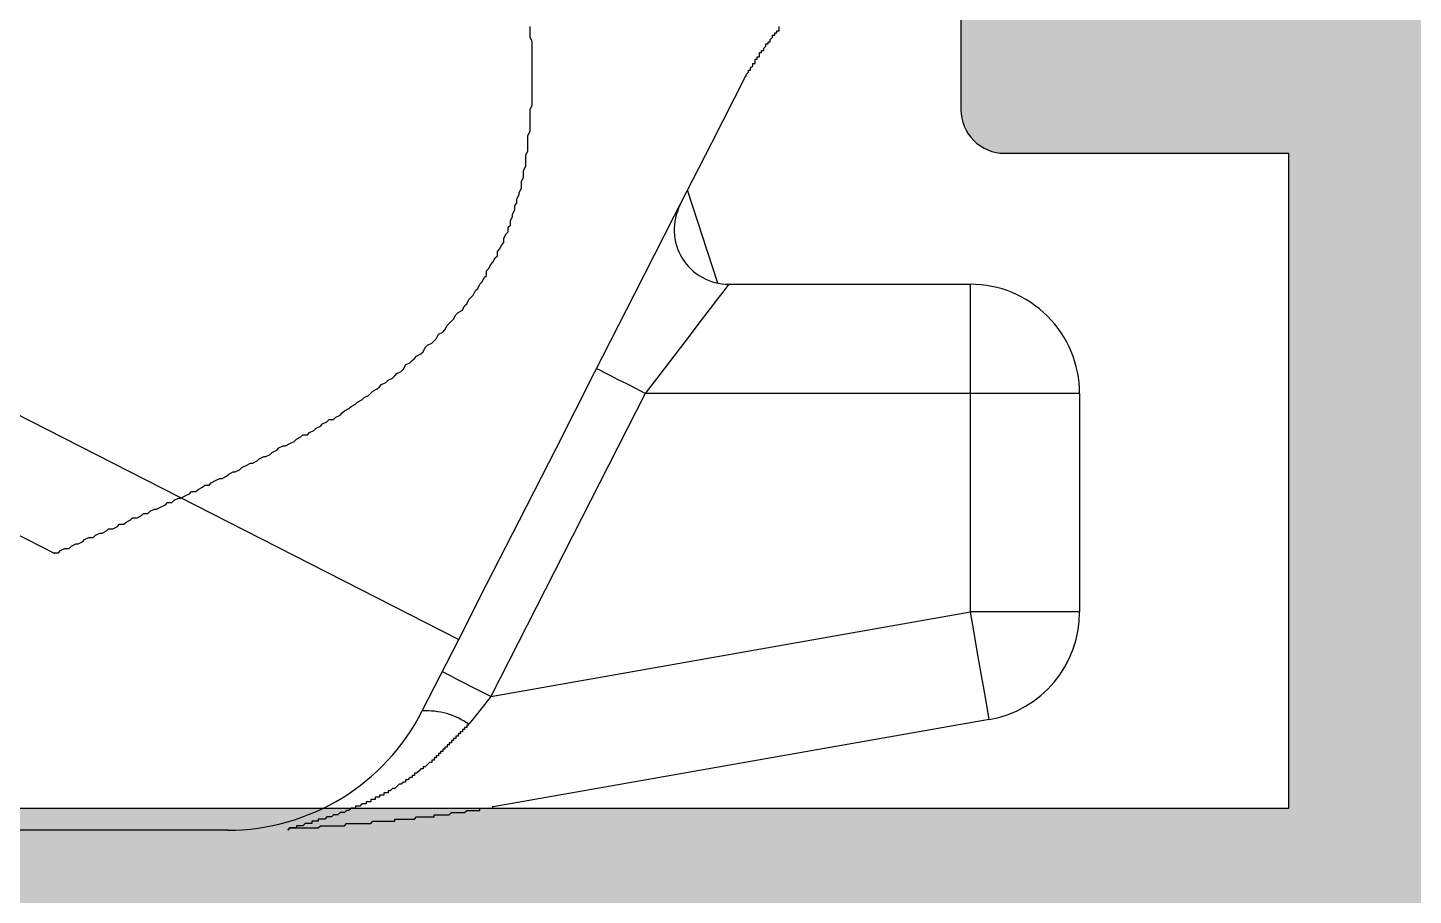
# Model space of a CAD drawing. Header units: millimetres. Extents: x -624 to 1947, y 11274 to 11571.
# Drawn here: x 1147.66 to 1154, y 11430.21 to 11434.19 of the extents above; entities that cross this region are included whole.
import ezdxf

# ---------------------------------------------------------------- set-up
doc = ezdxf.new("R2010")
doc.units = ezdxf.units.MM
doc.layers.add('AKSESUAR', color=7, linetype='Continuous')

# ---------------------------------------------------------------- blocks, each defined once
blk = doc.blocks.new('FGHDFHGFD')
at = {"color": 7, "linetype": 'Continuous'}
for p, q in [((5426.0593, 1209.3311), (5430.5232, 1207.0566)), ((5427.6268, 1209.0814), (5432.3732, 1206.663)), ((5433.5599, 1208.2944), (5433.4215, 1208.7204)), ((5433.6098, 1208.2893), (5434.7161, 1208.2893)), ((5434.7161, 1207.7893), (5434.7161, 1208.2893)), ((5433.2276, 1207.7893), (5432.5205, 1206.4015)), ((5434.7161, 1207.7893), (5433.2276, 1207.7893)), ((5434.7161, 1206.7887), (5434.7161, 1207.7893)), ((5435.2161, 1207.7893), (5434.7161, 1207.7893)), ((5435.2161, 1207.7893), (5435.2161, 1206.7887)), ((5432.5205, 1206.4015), (5434.7161, 1206.7887)), ((5435.2161, 1206.7887), (5434.7161, 1206.7887)), ((5432.2062, 1206.3353), (5432.3732, 1206.663)), ((5434.8029, 1206.2963), (5432.5311, 1205.8957)), ((5431.3152, 1205.7893), (5411.4661, 1205.7893))]:
    blk.add_line(p, q, dxfattribs=at)
at = {"color": 7, "linetype": 'Continuous', "flags": 128}
for points in [[(5432.3732, 1206.663), (5432.5009, 1206.9138), (5432.6513, 1207.2089), (5432.8188, 1207.5376), (5432.9972, 1207.8877), (5433.1799, 1208.2464), (5433.3603, 1208.6005), (5433.5318, 1208.9369), (5433.6879, 1209.2433)], [(5433.6098, 1208.2893), (5433.604, 1208.2817), (5433.5867, 1208.2592), (5433.5586, 1208.2223), (5433.5204, 1208.1723), (5433.4733, 1208.1107), (5433.4187, 1208.0393), (5433.3583, 1207.9603), (5433.294, 1207.8761), (5433.2276, 1207.7893)], [(5433.2276, 1207.7893), (5433.1842, 1207.8115), (5433.1424, 1207.8327), (5433.1039, 1207.8524), (5433.0701, 1207.8696), (5433.0424, 1207.8837), (5433.0218, 1207.8942), (5433.0092, 1207.9006), (5433.0049, 1207.9028)], [(5434.8029, 1206.2963), (5434.8013, 1206.3057), (5434.7963, 1206.3337), (5434.7883, 1206.3792), (5434.7775, 1206.4405), (5434.7643, 1206.5151), (5434.7493, 1206.6002), (5434.733, 1206.6926), (5434.7161, 1206.7887)], [(5432.5205, 1206.4015), (5432.477, 1206.4237), (5432.4352, 1206.4449), (5432.3967, 1206.4646), (5432.363, 1206.4817), (5432.3353, 1206.4959), (5432.3147, 1206.5064), (5432.302, 1206.5128), (5432.2977, 1206.515)], [(5432.5205, 1206.4015), (5432.4866, 1206.3589), (5432.453, 1206.3166), (5432.4196, 1206.2747)]]:
    blk.add_lwpolyline(points, dxfattribs=at)
at = {"color": 7}
for points in [[(5430.52, 1207.06, 0), (5430.54, 1207.06, 0), (5430.55, 1207.07, 0), (5430.57, 1207.08, 0), (5430.59, 1207.08, 0), (5430.6, 1207.09, 0), (5430.62, 1207.1, 0), (5430.63, 1207.1, 0), (5430.65, 1207.11, 0), (5430.66, 1207.12, 0), (5430.68, 1207.13, 0), (5430.7, 1207.13, 0), (5430.71, 1207.14, 0), (5430.73, 1207.15, 0), (5430.74, 1207.15, 0), (5430.76, 1207.16, 0), (5430.77, 1207.17, 0), (5430.79, 1207.17, 0), (5430.81, 1207.18, 0), (5430.82, 1207.19, 0), (5430.84, 1207.19, 0), (5430.85, 1207.2, 0), (5430.87, 1207.21, 0), (5430.88, 1207.22, 0), (5430.9, 1207.22, 0), (5430.92, 1207.23, 0), (5430.93, 1207.24, 0), (5430.95, 1207.24, 0), (5430.96, 1207.25, 0), (5430.98, 1207.26, 0), (5430.99, 1207.26, 0), (5431.01, 1207.27, 0), (5431.03, 1207.28, 0), (5431.04, 1207.29, 0), (5431.06, 1207.29, 0), (5431.07, 1207.3, 0), (5431.09, 1207.31, 0), (5431.1, 1207.31, 0), (5431.12, 1207.32, 0), (5431.14, 1207.33, 0), (5431.15, 1207.34, 0), (5431.17, 1207.34, 0), (5431.18, 1207.35, 0), (5431.2, 1207.36, 0), (5431.21, 1207.37, 0), (5431.23, 1207.37, 0), (5431.24, 1207.38, 0), (5431.26, 1207.39, 0), (5431.28, 1207.4, 0), (5431.29, 1207.4, 0), (5431.31, 1207.41, 0), (5431.32, 1207.42, 0), (5431.34, 1207.43, 0), (5431.35, 1207.43, 0), (5431.37, 1207.44, 0), (5431.38, 1207.45, 0), (5431.4, 1207.46, 0), (5431.42, 1207.47, 0), (5431.43, 1207.47, 0), (5431.45, 1207.48, 0), (5431.46, 1207.49, 0), (5431.48, 1207.5, 0), (5431.49, 1207.5, 0), (5431.51, 1207.51, 0), (5431.52, 1207.52, 0), (5431.54, 1207.53, 0), (5431.55, 1207.54, 0), (5431.57, 1207.55, 0), (5431.58, 1207.55, 0), (5431.6, 1207.56, 0), (5431.62, 1207.57, 0), (5431.63, 1207.58, 0), (5431.65, 1207.59, 0), (5431.66, 1207.6, 0), (5431.68, 1207.6, 0), (5431.69, 1207.61, 0), (5431.71, 1207.62, 0), (5431.72, 1207.63, 0), (5431.74, 1207.64, 0), (5431.75, 1207.65, 0), (5431.77, 1207.66, 0), (5431.78, 1207.67, 0), (5431.8, 1207.67, 0), (5431.81, 1207.68, 0), (5431.83, 1207.69, 0), (5431.84, 1207.7, 0), (5431.85, 1207.71, 0), (5431.87, 1207.72, 0), (5431.88, 1207.73, 0), (5431.9, 1207.74, 0), (5431.91, 1207.75, 0), (5431.93, 1207.76, 0), (5431.94, 1207.77, 0), (5431.96, 1207.78, 0), (5431.97, 1207.79, 0), (5431.98, 1207.8, 0), (5432, 1207.81, 0), (5432.01, 1207.82, 0), (5432.02, 1207.83, 0), (5432.04, 1207.84, 0), (5432.05, 1207.85, 0), (5432.07, 1207.86, 0), (5432.08, 1207.87, 0), (5432.09, 1207.88, 0), (5432.11, 1207.89, 0), (5432.12, 1207.9, 0), (5432.13, 1207.92, 0), (5432.15, 1207.93, 0), (5432.16, 1207.94, 0), (5432.17, 1207.95, 0), (5432.18, 1207.96, 0), (5432.2, 1207.97, 0), (5432.21, 1207.98, 0), (5432.22, 1208, 0), (5432.23, 1208.01, 0), (5432.25, 1208.02, 0), (5432.26, 1208.03, 0), (5432.27, 1208.04, 0), (5432.28, 1208.06, 0), (5432.3, 1208.07, 0), (5432.31, 1208.08, 0), (5432.32, 1208.1, 0), (5432.33, 1208.11, 0), (5432.34, 1208.12, 0), (5432.35, 1208.13, 0), (5432.36, 1208.15, 0), (5432.37, 1208.16, 0), (5432.39, 1208.17, 0), (5432.4, 1208.19, 0), (5432.41, 1208.2, 0), (5432.42, 1208.22, 0), (5432.43, 1208.23, 0), (5432.44, 1208.24, 0), (5432.45, 1208.26, 0), (5432.46, 1208.27, 0), (5432.47, 1208.29, 0), (5432.48, 1208.3, 0), (5432.49, 1208.32, 0), (5432.5, 1208.33, 0), (5432.5, 1208.35, 0), (5432.51, 1208.36, 0), (5432.52, 1208.38, 0), (5432.53, 1208.39, 0), (5432.54, 1208.41, 0), (5432.55, 1208.42, 0), (5432.55, 1208.44, 0), (5432.56, 1208.45, 0), (5432.57, 1208.47, 0), (5432.58, 1208.48, 0), (5432.58, 1208.5, 0), (5432.59, 1208.52, 0), (5432.6, 1208.53, 0), (5432.6, 1208.55, 0), (5432.61, 1208.56, 0), (5432.61, 1208.58, 0), (5432.62, 1208.6, 0), (5432.62, 1208.61, 0), (5432.63, 1208.63, 0), (5432.63, 1208.65, 0), (5432.64, 1208.66, 0), (5432.64, 1208.68, 0), (5432.65, 1208.7, 0), (5432.65, 1208.71, 0), (5432.66, 1208.73, 0), (5432.66, 1208.75, 0), (5432.66, 1208.76, 0), (5432.67, 1208.78, 0), (5432.67, 1208.8, 0), (5432.67, 1208.81, 0), (5432.68, 1208.83, 0), (5432.68, 1208.85, 0), (5432.68, 1208.86, 0), (5432.68, 1208.88, 0), (5432.69, 1208.9, 0), (5432.69, 1208.92, 0), (5432.69, 1208.93, 0), (5432.69, 1208.95, 0), (5432.69, 1208.97, 0), (5432.7, 1208.99, 0), (5432.7, 1209, 0), (5432.7, 1209.02, 0), (5432.7, 1209.04, 0), (5432.7, 1209.05, 0), (5432.7, 1209.07, 0), (5432.7, 1209.09, 0), (5432.71, 1209.11, 0), (5432.71, 1209.12, 0), (5432.71, 1209.14, 0), (5432.71, 1209.16, 0), (5432.71, 1209.18, 0), (5432.71, 1209.19, 0), (5432.71, 1209.21, 0), (5432.71, 1209.23, 0), (5432.71, 1209.24, 0), (5432.71, 1209.26, 0), (5432.71, 1209.28, 0), (5432.71, 1209.3, 0), (5432.71, 1209.31, 0), (5432.71, 1209.33, 0), (5432.71, 1209.35, 0), (5432.71, 1209.36, 0), (5432.71, 1209.38, 0), (5432.71, 1209.4, 0), (5432.7, 1209.42, 0), (5432.7, 1209.43, 0), (5432.7, 1209.45, 0), (5432.7, 1209.47, 0)], [(5433.69, 1209.24, 0), (5433.69, 1209.25, 0), (5433.69, 1209.25, 0), (5433.69, 1209.25, 0), (5433.69, 1209.25, 0), (5433.69, 1209.25, 0), (5433.7, 1209.26, 0), (5433.7, 1209.26, 0), (5433.7, 1209.26, 0), (5433.7, 1209.26, 0), (5433.7, 1209.26, 0), (5433.7, 1209.27, 0), (5433.7, 1209.27, 0), (5433.7, 1209.27, 0), (5433.71, 1209.27, 0), (5433.71, 1209.27, 0), (5433.71, 1209.28, 0), (5433.71, 1209.28, 0), (5433.71, 1209.28, 0), (5433.71, 1209.28, 0), (5433.71, 1209.28, 0), (5433.72, 1209.29, 0), (5433.72, 1209.29, 0), (5433.72, 1209.29, 0), (5433.72, 1209.29, 0), (5433.72, 1209.29, 0), (5433.72, 1209.3, 0), (5433.72, 1209.3, 0), (5433.72, 1209.3, 0), (5433.73, 1209.3, 0), (5433.73, 1209.3, 0), (5433.73, 1209.31, 0), (5433.73, 1209.31, 0), (5433.73, 1209.31, 0), (5433.73, 1209.31, 0), (5433.73, 1209.32, 0), (5433.74, 1209.32, 0), (5433.74, 1209.32, 0), (5433.74, 1209.32, 0), (5433.74, 1209.32, 0), (5433.74, 1209.33, 0), (5433.74, 1209.33, 0), (5433.74, 1209.33, 0), (5433.74, 1209.33, 0), (5433.75, 1209.33, 0), (5433.75, 1209.34, 0), (5433.75, 1209.34, 0), (5433.75, 1209.34, 0), (5433.75, 1209.34, 0), (5433.75, 1209.34, 0), (5433.75, 1209.35, 0), (5433.76, 1209.35, 0), (5433.76, 1209.35, 0), (5433.76, 1209.35, 0), (5433.76, 1209.35, 0), (5433.76, 1209.36, 0), (5433.76, 1209.36, 0), (5433.76, 1209.36, 0), (5433.77, 1209.36, 0), (5433.77, 1209.36, 0), (5433.77, 1209.37, 0), (5433.77, 1209.37, 0), (5433.77, 1209.37, 0), (5433.77, 1209.37, 0), (5433.77, 1209.37, 0), (5433.78, 1209.38, 0), (5433.78, 1209.38, 0), (5433.78, 1209.38, 0), (5433.78, 1209.38, 0), (5433.78, 1209.38, 0), (5433.78, 1209.39, 0), (5433.78, 1209.39, 0), (5433.78, 1209.39, 0), (5433.79, 1209.39, 0), (5433.79, 1209.39, 0), (5433.79, 1209.4, 0), (5433.79, 1209.4, 0), (5433.79, 1209.4, 0), (5433.79, 1209.4, 0), (5433.79, 1209.4, 0), (5433.8, 1209.4, 0), (5433.8, 1209.41, 0), (5433.8, 1209.41, 0), (5433.8, 1209.41, 0), (5433.8, 1209.41, 0), (5433.8, 1209.41, 0), (5433.81, 1209.42, 0), (5433.81, 1209.42, 0), (5433.81, 1209.42, 0), (5433.81, 1209.42, 0), (5433.81, 1209.42, 0), (5433.81, 1209.43, 0), (5433.81, 1209.43, 0), (5433.82, 1209.43, 0), (5433.82, 1209.43, 0), (5433.82, 1209.43, 0), (5433.82, 1209.44, 0), (5433.82, 1209.44, 0), (5433.82, 1209.44, 0), (5433.82, 1209.44, 0), (5433.83, 1209.44, 0), (5433.83, 1209.44, 0), (5433.83, 1209.45, 0), (5433.83, 1209.45, 0), (5433.83, 1209.45, 0), (5433.83, 1209.45, 0), (5433.84, 1209.45, 0), (5433.84, 1209.46, 0), (5433.84, 1209.46, 0), (5433.84, 1209.46, 0), (5433.84, 1209.46, 0), (5433.84, 1209.46, 0), (5433.84, 1209.47, 0)], [(5432.42, 1206.27, 0), (5432.42, 1206.27, 0), (5432.41, 1206.27, 0), (5432.41, 1206.26, 0), (5432.41, 1206.26, 0), (5432.4, 1206.26, 0), (5432.4, 1206.25, 0), (5432.39, 1206.25, 0), (5432.39, 1206.25, 0), (5432.39, 1206.24, 0), (5432.38, 1206.24, 0), (5432.38, 1206.23, 0), (5432.38, 1206.23, 0), (5432.37, 1206.23, 0), (5432.37, 1206.22, 0), (5432.37, 1206.22, 0), (5432.36, 1206.22, 0), (5432.36, 1206.21, 0), (5432.36, 1206.21, 0), (5432.35, 1206.21, 0), (5432.35, 1206.2, 0), (5432.34, 1206.2, 0), (5432.34, 1206.19, 0), (5432.34, 1206.19, 0), (5432.33, 1206.19, 0), (5432.33, 1206.18, 0), (5432.33, 1206.18, 0), (5432.32, 1206.18, 0), (5432.32, 1206.17, 0), (5432.32, 1206.17, 0), (5432.31, 1206.17, 0), (5432.31, 1206.16, 0), (5432.3, 1206.16, 0), (5432.3, 1206.16, 0), (5432.3, 1206.15, 0), (5432.29, 1206.15, 0), (5432.29, 1206.14, 0), (5432.29, 1206.14, 0), (5432.28, 1206.14, 0), (5432.28, 1206.13, 0), (5432.28, 1206.13, 0), (5432.27, 1206.13, 0), (5432.27, 1206.12, 0), (5432.26, 1206.12, 0), (5432.26, 1206.12, 0), (5432.26, 1206.11, 0), (5432.25, 1206.11, 0), (5432.25, 1206.11, 0), (5432.25, 1206.1, 0), (5432.24, 1206.1, 0), (5432.24, 1206.1, 0), (5432.23, 1206.09, 0), (5432.23, 1206.09, 0), (5432.23, 1206.09, 0), (5432.22, 1206.08, 0), (5432.22, 1206.08, 0), (5432.21, 1206.08, 0), (5432.21, 1206.07, 0), (5432.21, 1206.07, 0), (5432.2, 1206.07, 0), (5432.2, 1206.07, 0), (5432.19, 1206.06, 0), (5432.19, 1206.06, 0), (5432.19, 1206.06, 0), (5432.18, 1206.05, 0), (5432.18, 1206.05, 0), (5432.17, 1206.05, 0), (5432.17, 1206.04, 0), (5432.17, 1206.04, 0), (5432.16, 1206.04, 0), (5432.16, 1206.03, 0), (5432.15, 1206.03, 0), (5432.15, 1206.03, 0), (5432.15, 1206.03, 0), (5432.14, 1206.02, 0), (5432.14, 1206.02, 0), (5432.13, 1206.02, 0), (5432.13, 1206.01, 0), (5432.12, 1206.01, 0), (5432.12, 1206.01, 0), (5432.12, 1206.01, 0), (5432.11, 1206, 0), (5432.11, 1206, 0), (5432.1, 1206, 0), (5432.1, 1206, 0), (5432.09, 1205.99, 0), (5432.09, 1205.99, 0), (5432.09, 1205.99, 0), (5432.08, 1205.98, 0), (5432.08, 1205.98, 0), (5432.07, 1205.98, 0), (5432.07, 1205.98, 0), (5432.06, 1205.97, 0), (5432.06, 1205.97, 0), (5432.05, 1205.97, 0), (5432.05, 1205.97, 0), (5432.05, 1205.96, 0), (5432.04, 1205.96, 0), (5432.04, 1205.96, 0), (5432.03, 1205.96, 0), (5432.03, 1205.95, 0), (5432.02, 1205.95, 0), (5432.02, 1205.95, 0), (5432.01, 1205.95, 0), (5432.01, 1205.94, 0), (5432.01, 1205.94, 0), (5432, 1205.94, 0), (5432, 1205.94, 0), (5431.99, 1205.94, 0), (5431.99, 1205.93, 0), (5431.98, 1205.93, 0), (5431.98, 1205.93, 0), (5431.97, 1205.93, 0), (5431.97, 1205.92, 0), (5431.96, 1205.92, 0), (5431.96, 1205.92, 0), (5431.95, 1205.92, 0), (5431.95, 1205.92, 0), (5431.95, 1205.91, 0), (5431.94, 1205.91, 0), (5431.94, 1205.91, 0), (5431.93, 1205.91, 0), (5431.93, 1205.91, 0), (5431.92, 1205.9, 0), (5431.92, 1205.9, 0), (5431.91, 1205.9, 0), (5431.91, 1205.9, 0), (5431.9, 1205.9, 0), (5431.9, 1205.89, 0), (5431.89, 1205.89, 0), (5431.89, 1205.89, 0), (5431.88, 1205.89, 0), (5431.88, 1205.89, 0), (5431.87, 1205.88, 0), (5431.87, 1205.88, 0), (5431.86, 1205.88, 0), (5431.86, 1205.88, 0), (5431.86, 1205.88, 0), (5431.85, 1205.87, 0), (5431.85, 1205.87, 0), (5431.84, 1205.87, 0), (5431.84, 1205.87, 0), (5431.83, 1205.87, 0), (5431.83, 1205.87, 0), (5431.82, 1205.86, 0), (5431.82, 1205.86, 0), (5431.81, 1205.86, 0), (5431.81, 1205.86, 0), (5431.8, 1205.86, 0), (5431.8, 1205.86, 0), (5431.79, 1205.85, 0), (5431.79, 1205.85, 0), (5431.78, 1205.85, 0), (5431.78, 1205.85, 0), (5431.77, 1205.85, 0), (5431.77, 1205.85, 0), (5431.76, 1205.84, 0), (5431.76, 1205.84, 0), (5431.75, 1205.84, 0), (5431.75, 1205.84, 0), (5431.74, 1205.84, 0), (5431.74, 1205.84, 0), (5431.73, 1205.84, 0), (5431.73, 1205.83, 0), (5431.73, 1205.83, 0), (5431.72, 1205.83, 0), (5431.72, 1205.83, 0), (5431.71, 1205.83, 0), (5431.71, 1205.83, 0), (5431.7, 1205.83, 0), (5431.7, 1205.82, 0), (5431.69, 1205.82, 0), (5431.69, 1205.82, 0), (5431.68, 1205.82, 0), (5431.68, 1205.82, 0), (5431.67, 1205.82, 0), (5431.67, 1205.82, 0), (5431.66, 1205.81, 0), (5431.66, 1205.81, 0), (5431.65, 1205.81, 0), (5431.65, 1205.81, 0), (5431.64, 1205.81, 0), (5431.64, 1205.81, 0), (5431.63, 1205.81, 0), (5431.63, 1205.8, 0), (5431.62, 1205.8, 0), (5431.62, 1205.8, 0), (5431.61, 1205.8, 0), (5431.61, 1205.8, 0), (5431.6, 1205.8, 0), (5431.6, 1205.8, 0), (5431.59, 1205.79, 0)], [(5431.59, 1205.79, 0), (5431.6, 1205.8, 0), (5431.61, 1205.8, 0), (5431.61, 1205.8, 0), (5431.62, 1205.8, 0), (5431.62, 1205.8, 0), (5431.63, 1205.8, 0), (5431.63, 1205.8, 0), (5431.64, 1205.8, 0), (5431.65, 1205.8, 0), (5431.65, 1205.8, 0), (5431.66, 1205.8, 0), (5431.66, 1205.8, 0), (5431.67, 1205.8, 0), (5431.68, 1205.8, 0), (5431.68, 1205.8, 0), (5431.69, 1205.8, 0), (5431.69, 1205.8, 0), (5431.7, 1205.8, 0), (5431.71, 1205.8, 0), (5431.71, 1205.8, 0), (5431.72, 1205.8, 0), (5431.72, 1205.8, 0), (5431.73, 1205.8, 0), (5431.74, 1205.81, 0), (5431.74, 1205.81, 0), (5431.75, 1205.81, 0), (5431.75, 1205.81, 0), (5431.76, 1205.81, 0), (5431.77, 1205.81, 0), (5431.77, 1205.81, 0), (5431.78, 1205.81, 0), (5431.78, 1205.81, 0), (5431.79, 1205.81, 0), (5431.79, 1205.81, 0), (5431.8, 1205.81, 0), (5431.81, 1205.81, 0), (5431.81, 1205.81, 0), (5431.82, 1205.81, 0), (5431.82, 1205.81, 0), (5431.83, 1205.81, 0), (5431.84, 1205.81, 0), (5431.84, 1205.81, 0), (5431.85, 1205.81, 0), (5431.85, 1205.81, 0), (5431.86, 1205.82, 0), (5431.87, 1205.82, 0), (5431.87, 1205.82, 0), (5431.88, 1205.82, 0), (5431.88, 1205.82, 0), (5431.89, 1205.82, 0), (5431.9, 1205.82, 0), (5431.9, 1205.82, 0), (5431.91, 1205.82, 0), (5431.91, 1205.82, 0), (5431.92, 1205.82, 0), (5431.92, 1205.82, 0), (5431.93, 1205.82, 0), (5431.94, 1205.82, 0), (5431.94, 1205.82, 0), (5431.95, 1205.82, 0), (5431.95, 1205.82, 0), (5431.96, 1205.82, 0), (5431.97, 1205.82, 0), (5431.97, 1205.82, 0), (5431.98, 1205.83, 0), (5431.98, 1205.83, 0), (5431.99, 1205.83, 0), (5432, 1205.83, 0), (5432, 1205.83, 0), (5432.01, 1205.83, 0), (5432.01, 1205.83, 0), (5432.02, 1205.83, 0), (5432.03, 1205.83, 0), (5432.03, 1205.83, 0), (5432.04, 1205.83, 0), (5432.04, 1205.83, 0), (5432.05, 1205.83, 0), (5432.06, 1205.83, 0), (5432.06, 1205.83, 0), (5432.07, 1205.83, 0), (5432.07, 1205.83, 0), (5432.08, 1205.83, 0), (5432.08, 1205.84, 0), (5432.09, 1205.84, 0), (5432.1, 1205.84, 0), (5432.1, 1205.84, 0), (5432.11, 1205.84, 0), (5432.11, 1205.84, 0), (5432.12, 1205.84, 0), (5432.13, 1205.84, 0), (5432.13, 1205.84, 0), (5432.14, 1205.84, 0), (5432.14, 1205.84, 0), (5432.15, 1205.84, 0), (5432.16, 1205.84, 0), (5432.16, 1205.84, 0), (5432.17, 1205.84, 0), (5432.17, 1205.84, 0), (5432.18, 1205.85, 0), (5432.18, 1205.85, 0), (5432.19, 1205.85, 0), (5432.2, 1205.85, 0), (5432.2, 1205.85, 0), (5432.21, 1205.85, 0), (5432.21, 1205.85, 0), (5432.22, 1205.85, 0), (5432.23, 1205.85, 0), (5432.23, 1205.85, 0), (5432.24, 1205.85, 0), (5432.24, 1205.85, 0), (5432.25, 1205.85, 0), (5432.26, 1205.85, 0), (5432.26, 1205.86, 0), (5432.27, 1205.86, 0), (5432.27, 1205.86, 0), (5432.28, 1205.86, 0), (5432.28, 1205.86, 0), (5432.29, 1205.86, 0), (5432.3, 1205.86, 0), (5432.3, 1205.86, 0), (5432.31, 1205.86, 0), (5432.31, 1205.86, 0), (5432.32, 1205.86, 0), (5432.33, 1205.86, 0), (5432.33, 1205.86, 0), (5432.34, 1205.87, 0), (5432.34, 1205.87, 0), (5432.35, 1205.87, 0), (5432.36, 1205.87, 0), (5432.36, 1205.87, 0), (5432.37, 1205.87, 0), (5432.37, 1205.87, 0), (5432.38, 1205.87, 0), (5432.38, 1205.87, 0), (5432.39, 1205.87, 0), (5432.4, 1205.87, 0), (5432.4, 1205.87, 0), (5432.41, 1205.88, 0), (5432.41, 1205.88, 0), (5432.42, 1205.88, 0), (5432.43, 1205.88, 0), (5432.43, 1205.88, 0), (5432.44, 1205.88, 0), (5432.44, 1205.88, 0), (5432.45, 1205.88, 0), (5432.46, 1205.88, 0), (5432.46, 1205.88, 0), (5432.47, 1205.88, 0), (5432.47, 1205.89, 0), (5432.48, 1205.89, 0), (5432.48, 1205.89, 0), (5432.49, 1205.89, 0), (5432.5, 1205.89, 0), (5432.5, 1205.89, 0), (5432.51, 1205.89, 0), (5432.51, 1205.89, 0), (5432.52, 1205.89, 0), (5432.53, 1205.89, 0), (5432.53, 1205.9, 0)]]:
    blk.add_polyline3d(points, dxfattribs=at)
at = {"color": 7, "linetype": 'Continuous'}
for centre, radius, start, end in [((5433.6098, 1208.5393), 0.25, 153.00428, 269.99346), ((5434.7161, 1207.7893), 0.5, 0.00152, 90.00189), ((5434.7161, 1206.7886), 0.5, 279.99771, 0.00068), ((5431.3151, 1206.7894), 1.0001, 270.00235, 332.99791), ((5432.226, 1205.999), 0.3369, 54.9197, 93.37133)]:
    blk.add_arc(centre, radius, start, end, dxfattribs=at)

msp = doc.modelspace()

# ---------------------------------------------------------------- hatches: boundary and pattern name
at = {"layer": 'AKSESUAR', "linetype": 'ByBlock'}
h = msp.add_hatch(color=30, dxfattribs=at)
h.paths.add_polyline_path([(1158.9321, 11420.6126), (1158.9321, 11451.6297, 0.198912), (1158.8735, 11451.7711), (1157.9906, 11452.654, 0.198914), (1157.8492, 11452.7126), (1152.9321, 11452.7126), (1152.9321, 11450.828, 0.26795), (1153.0321, 11450.6548), (1153.2321, 11450.5394, 0.131657), (1153.3321, 11450.5126), (1153.7321, 11450.5126, 0.414213), (1153.9321, 11450.7126), (1153.9321, 11451.5126), (1157.0693, 11451.5126, -0.198915), (1157.2107, 11451.454), (1157.3735, 11451.2912, -0.19891), (1157.4321, 11451.1498), (1157.4321, 11446.7126, -0.414211), (1157.2321, 11446.5126), (1153.9321, 11446.5126), (1153.9321, 11447.3126, 0.414212), (1153.7321, 11447.5126), (1153.3321, 11447.5126, 0.131648), (1153.2321, 11447.4858), (1153.0321, 11447.3703, 0.267949), (1152.9321, 11447.1971), (1152.9321, 11445.3126), (1154.0321, 11445.3126), (1154.0321, 11444.6054, 0.267949), (1154.4321, 11443.9126), (1154.7321, 11443.7394, 0.577351), (1155.0321, 11443.9126), (1155.0321, 11445.3126), (1157.2321, 11445.3126), (1157.2321, 11430.6126), (1155.0321, 11430.6126), (1155.0321, 11434.1126), (1154.5321, 11434.6126), (1152.1321, 11434.6126, 0.414216), (1151.9321, 11434.4126), (1151.9321, 11433.8126, 0.414217), (1152.1321, 11433.6126), (1153.4321, 11433.6126), (1153.4321, 11430.6126), (1142.6821, 11430.6126, 0.414214), (1142.1821, 11430.1126), (1142.1821, 11428.8496), (1142.6821, 11428.5311), (1142.1821, 11428.2126), (1142.1821, 11427.0496), (1142.6821, 11426.7311), (1142.1821, 11426.4126), (1142.1821, 11425.5126), (1140.4821, 11425.5126), (1140.1821, 11425.2126), (1139.8821, 11425.5126), (1138.1821, 11425.5126), (1137.6821, 11425.8311), (1138.1821, 11426.1496), (1138.1821, 11427.3126), (1137.6821, 11427.6311), (1138.1821, 11427.9496), (1138.1821, 11429.1126), (1137.6821, 11429.4311), (1138.1821, 11429.7496), (1138.1821, 11430.1126, 0.414214), (1137.6821, 11430.6126), (1126.9321, 11430.6126), (1126.9321, 11433.6126), (1128.2321, 11433.6126, 0.414214), (1128.4321, 11433.8126), (1128.4321, 11434.4126, 0.414214), (1128.2321, 11434.6126), (1122.3321, 11434.6126), (1122.3321, 11432.728, 0.267948), (1122.4321, 11432.5548), (1122.6321, 11432.4394, 0.131652), (1122.7321, 11432.4126), (1123.1321, 11432.4126, 0.414213), (1123.3321, 11432.6126), (1123.3321, 11433.4126, -0.414212), (1123.5321, 11433.6126), (1125.1321, 11433.6126, -0.414212), (1125.3321, 11433.4126), (1125.3321, 11428.4126, -0.414212), (1125.1321, 11428.2126), (1123.5321, 11428.2126, -0.414212), (1123.3321, 11428.4126), (1123.3321, 11429.2126, 0.414213), (1123.1321, 11429.4126), (1122.7321, 11429.4126, 0.131651), (1122.6321, 11429.3858), (1122.4321, 11429.2703, 0.267949), (1122.3321, 11429.0971), (1122.3321, 11422.8916, -0.398959), (1121.3844, 11421.893), (1104.5216, 11421.0093, 0.39896), (1104.3321, 11420.8095), (1104.3321, 11420.6095, 0.267949), (1104.4321, 11420.4363, -0.57735), (1104.4321, 11419.3971, 0.267949), (1104.3321, 11419.2239), (1104.3321, 11416.9126), (1102.1321, 11416.9126), (1102.1321, 11418.7126, 0.414214), (1101.9321, 11418.9126, 0.414214), (1100.9321, 11417.9126), (1100.9321, 11409.0126, 0.414214), (1101.3321, 11408.6126), (1104.2321, 11408.6126, -0.414213), (1104.4321, 11408.4126), (1104.4321, 11401.8126, -0.414213), (1104.2321, 11401.6126), (1102.1321, 11401.6126), (1102.1321, 11403.4126, 0.414214), (1101.9321, 11403.6126, 0.414214), (1100.9321, 11402.6126), (1100.9321, 11400.6126, 0.414213), (1101.1321, 11400.4126), (1105.7321, 11400.4126, 0.414213), (1105.9321, 11400.6126), (1105.9321, 11410.8971, 0.26795), (1105.8321, 11411.0703), (1105.6321, 11411.1858, 0.131651), (1105.5321, 11411.2126), (1105.1321, 11411.2126, 0.414213), (1104.9321, 11411.0126), (1104.9321, 11410.2126, -0.414214), (1104.7321, 11410.0126), (1102.5321, 11410.0126, -0.414214), (1102.3321, 11410.2126), (1102.3321, 11415.2126, -0.414213), (1102.5321, 11415.4126), (1104.7321, 11415.4126, -0.414213), (1104.9321, 11415.2126), (1104.9321, 11414.4126, 0.414214), (1105.1321, 11414.2126), (1105.5321, 11414.2126, 0.131653), (1105.6321, 11414.2394), (1105.8321, 11414.3548, 0.26795), (1105.9321, 11414.528), (1105.9321, 11417.4126), (1107.3286, 11417.4126, 0.221696), (1107.4818, 11417.484), (1107.9853, 11418.084, 0.63707), (1107.8321, 11418.4126), (1106.5321, 11418.4126), (1106.5321, 11419.6126), (1122.3321, 11419.6126), (1122.3321, 11418.4126), (1121.0321, 11418.4126, 0.63707), (1120.8789, 11418.084), (1121.3823, 11417.484, 0.221696), (1121.5355, 11417.4126), (1123.4321, 11417.4126), (1123.9321, 11417.9126), (1123.9321, 11418.9126, -0.414214), (1124.1321, 11419.1126), (1136.3821, 11419.1126), (1137.128, 11417.5274, 0.290522), (1137.309, 11417.4126), (1137.9821, 11417.4126, 0.414215), (1138.1821, 11417.6126), (1138.1821, 11420.1126), (1137.6821, 11420.4311), (1138.1821, 11420.7496), (1138.1821, 11421.9126), (1137.6821, 11422.2311), (1138.1821, 11422.5496), (1138.1821, 11422.8126), (1142.1821, 11422.8126), (1142.1821, 11421.6496), (1142.6821, 11421.3311), (1142.1821, 11421.0126), (1142.1821, 11419.8496), (1142.6821, 11419.5311), (1142.1821, 11419.2126), (1142.1821, 11417.6126, 0.414215), (1142.3821, 11417.4126), (1143.0551, 11417.4126, 0.290523), (1143.2361, 11417.5274), (1143.9821, 11419.1126), (1152.0321, 11419.1126), (1152.0321, 11417.6126, 0.414213), (1152.2321, 11417.4126), (1152.4321, 11417.4126, 0.414214), (1152.9321, 11417.9126), (1152.9321, 11419.1126), (1154.0321, 11419.1126), (1154.0321, 11417.9126, 0.414214), (1154.5321, 11417.4126), (1154.7321, 11417.4126, 0.414214), (1154.9321, 11417.6126), (1154.9321, 11420.4126), (1158.7321, 11420.4126, 0.414212)])
h.paths.add_polyline_path([(1143.9821, 11420.6126), (1143.9821, 11429.1126), (1153.4321, 11429.1126), (1153.4321, 11427.8126, 0.668181), (1153.7735, 11427.6711), (1155.1836, 11429.0812, -0.198917), (1155.2592, 11429.1126), (1157.2321, 11429.1126, -0.414212), (1157.4321, 11428.9126), (1157.4321, 11422.1126, -0.414212), (1157.2321, 11421.9126), (1153.6321, 11421.9126, 0.414214), (1153.4321, 11421.7126), (1153.4321, 11420.6126)], flags=16)
h.paths.add_polyline_path([(1124.2321, 11426.4126), (1125.9321, 11426.4126, 0.414213), (1126.9321, 11427.4126), (1126.9321, 11429.1126), (1136.3821, 11429.1126), (1136.3821, 11420.6126), (1126.9321, 11420.6126), (1126.9321, 11422.4126, 0.683705), (1126.5847, 11422.5478), (1124.9267, 11420.742, -0.683706), (1124.2321, 11421.0126)], flags=16)

# ---------------------------------------------------------------- linework, layer by layer
at = {"color": 0}
msp.add_lwpolyline([(1157.2321, 11445.3126), (1157.2321, 11430.6126), (1155.0321, 11430.6126), (1155.0321, 11434.1126), (1154.5321, 11434.6126), (1152.1321, 11434.6126, 0.414216), (1151.9321, 11434.4126), (1151.9321, 11433.8126, 0.414217), (1152.1321, 11433.6126), (1153.4321, 11433.6126), (1153.4321, 11430.6126), (1142.6821, 11430.6126, 0.414214)], format="xyb", dxfattribs=at)

# ---------------------------------------------------------------- block references
at = {"layer": 'AKSESUAR'}
msp.add_blockref('FGHDFHGFD', (-4282.7407, 10224.7234), dxfattribs=at)

doc.saveas('drawing.dxf')
